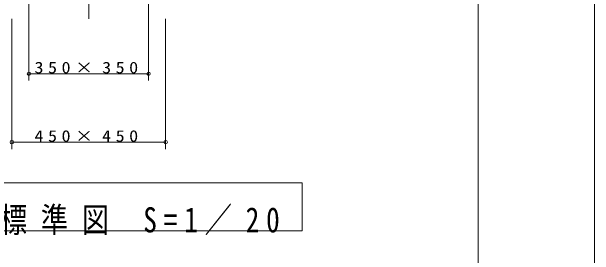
# Model space of a CAD drawing. Units: millimetres on the paper. Extents: x 0 to 420, y -594 to 297.
# Drawn here: x 334.8 to 420, y -483.5 to -447.9 of the extents above; entities that cross this region are included whole.
import ezdxf

# ---------------------------------------------------------------- set-up
doc = ezdxf.new("R2010")
doc.units = ezdxf.units.MM
doc.linetypes.add('USER2', pattern=[6, 3, -1, 1, -1])
for name, color, linetype, lineweight in [('0_2', 7, 'Continuous', 13), ('2D_DIMENSION', 7, 'Continuous', 13), ('FMT', 7, 'Continuous', 13), ('FOOTING_C', 7, 'USER2', 13), ('TEXT', 7, 'Continuous', 13)]:
    doc.layers.add(name, color=color, linetype=linetype, lineweight=lineweight)
doc.styles.add('ＭＳ ゴシック', font='')
doc.styles.get('ＭＳ ゴシック').set_extended_font_data('MS Gothic')

msp = doc.modelspace()

# ---------------------------------------------------------------- linework, layer by layer
at = {"layer": '0_2'}
for p, q in [((420, -297), (420, -594)), ((337.285, -456.917), (337.785, -456.917)), ((354.785, -456.917), (354.285, -456.917)), ((334.785, -466.917), (335.285, -466.917)), ((357.285, -466.917), (356.785, -466.917)), ((377.233, -472.874), (308.762, -472.874)), ((377.233, -479.874), (377.233, -472.874)), ((308.762, -479.874), (377.233, -479.874))]:
    msp.add_line(p, q, dxfattribs=at)
for centre in [(337.285, -456.917), (354.785, -456.917), (334.785, -466.917), (357.285, -466.917)]:
    msp.add_circle(centre, 0.25, dxfattribs=at)
at = {"layer": '2D_DIMENSION'}
for p, q in [((337.285, -438.917), (337.285, -457.917)), ((354.785, -438.917), (354.785, -457.917)), ((334.785, -448.917), (334.785, -467.917)), ((357.285, -448.917), (357.285, -467.917)), ((337.785, -456.917), (354.285, -456.917)), ((356.785, -466.917), (335.285, -466.917))]:
    msp.add_line(p, q, dxfattribs=at)
at = {"layer": 'FMT'}
msp.add_line((403, -317), (403, -574), dxfattribs=at)
at = {"layer": 'FOOTING_C'}
msp.add_line((346.035, -391.917), (346.035, -449.417), dxfattribs=at)

# ---------------------------------------------------------------- texts
at = {"layer": '2D_DIMENSION', "char_height": 1.686, "attachment_point": 7, "style": 'ＭＳ ゴシック'}
for s, insert in [('\\T1.5;\\W1.15;350×350', (338.095, -456.884)), ('\\T1.5;\\W1.15;450×450', (338.095, -466.884))]:
    msp.add_mtext(s, dxfattribs=dict(at, insert=insert))
at = {"layer": 'TEXT', "insert": (309.012, -480.541), "char_height": 3.666, "attachment_point": 7, "style": 'ＭＳ ゴシック'}
msp.add_mtext('\\T1.5;\\W0.8;基礎断面標準図\\~S=1／20', dxfattribs=at)

doc.saveas('drawing.dxf')
